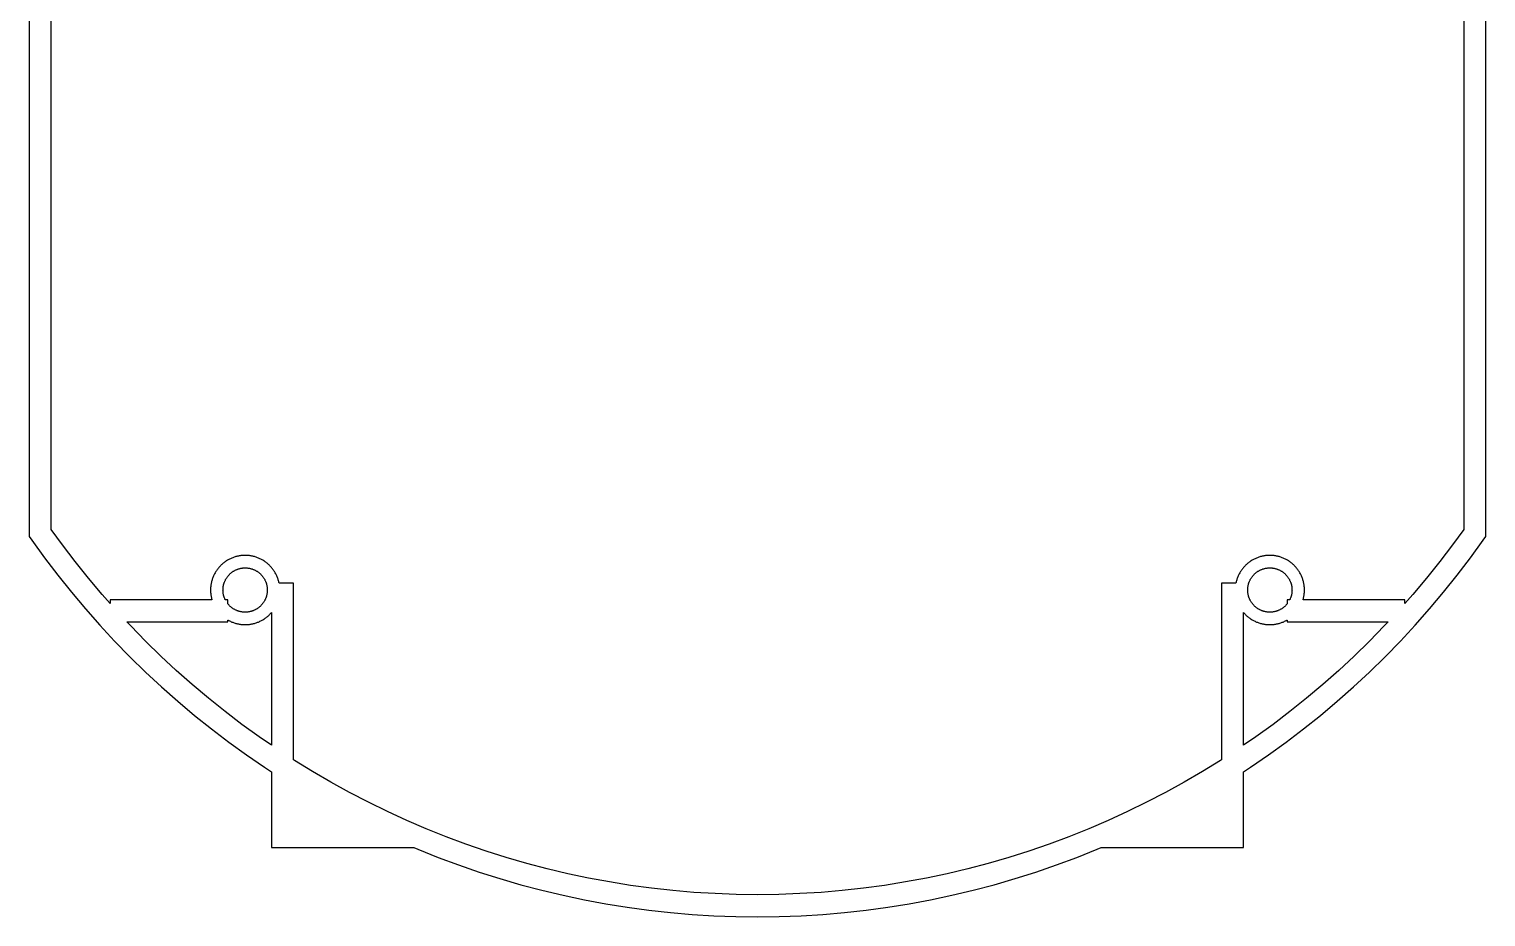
# Model space of a CAD drawing. Header units: metres. Extents: x -53 to 53, y -64 to 64.
# Drawn here: x -52.6 to 52.6, y -64.1 to 0 of the extents above; entities that cross this region are included whole.
import ezdxf

# ---------------------------------------------------------------- set-up
doc = ezdxf.new("R2010")
doc.units = ezdxf.units.M

msp = doc.modelspace()

# ---------------------------------------------------------------- linework, layer by layer
for p, q in [((-52.6, 36.6283), (-52.6, -36.6283)), ((-51, -36.125), (-51, 36.125)), ((51, 36.125), (51, -36.125)), ((52.6, -36.6283), (52.6, 36.6283)), ((-52.6, -36.6283), (-52.4072, -36.9093)), ((-50.2005, -37.2312), (-51, -36.125)), ((51, -36.125), (50.2005, -37.2312)), ((52.4072, -36.9093), (52.6, -36.6283)), ((-52.4072, -36.9093), (-51.4856, -38.1843)), ((-49.2717, -38.452), (-50.2005, -37.2312)), ((50.2005, -37.2312), (49.2717, -38.452)), ((51.4856, -38.1843), (52.4072, -36.9093)), ((-51.4856, -38.1843), (-50.533, -39.4363)), ((-48.3131, -39.6496), (-49.2717, -38.452)), ((-38.9325, -38.914), (-38.9709, -38.9619)), ((-38.893, -38.8671), (-38.9325, -38.914)), ((-38.8524, -38.8211), (-38.893, -38.8671)), ((-38.8106, -38.7761), (-38.8524, -38.8211)), ((-38.7678, -38.7322), (-38.8106, -38.7761)), ((-38.7238, -38.6894), (-38.7678, -38.7322)), ((-38.6789, -38.6476), (-38.7238, -38.6894)), ((-38.6329, -38.607), (-38.6789, -38.6476)), ((-38.586, -38.5675), (-38.6329, -38.607)), ((-38.5381, -38.5291), (-38.586, -38.5675)), ((-38.4892, -38.492), (-38.5381, -38.5291)), ((-38.4395, -38.456), (-38.4892, -38.492)), ((-38.3889, -38.4213), (-38.4395, -38.456)), ((-38.3375, -38.3879), (-38.3889, -38.4213)), ((-38.2852, -38.3557), (-38.3375, -38.3879)), ((-38.2322, -38.3248), (-38.2852, -38.3557)), ((-38.1785, -38.2952), (-38.2322, -38.3248)), ((-38.124, -38.2669), (-38.1785, -38.2952)), ((-38.0689, -38.24), (-38.124, -38.2669)), ((-38.0131, -38.2145), (-38.0689, -38.24)), ((-37.9567, -38.1903), (-38.0131, -38.2145)), ((-37.8997, -38.1675), (-37.9567, -38.1903)), ((-37.8422, -38.1461), (-37.8997, -38.1675)), ((-37.7842, -38.1262), (-37.8422, -38.1461)), ((-37.7257, -38.1077), (-37.7842, -38.1262)), ((-37.6668, -38.0906), (-37.7257, -38.1077)), ((-37.6074, -38.0749), (-37.6668, -38.0906)), ((-37.5477, -38.0607), (-37.6074, -38.0749)), ((-37.4877, -38.048), (-37.5477, -38.0607)), ((-37.4274, -38.0368), (-37.4877, -38.048)), ((-37.3668, -38.0271), (-37.4274, -38.0368)), ((-37.306, -38.0188), (-37.3668, -38.0271)), ((-37.3121, -38.9307), (-37.2735, -38.9236)), ((-37.245, -38.012), (-37.306, -38.0188)), ((-37.2735, -38.9236), (-37.2348, -38.9173)), ((-37.1839, -38.0068), (-37.245, -38.012)), ((-37.2348, -38.9173), (-37.1958, -38.912)), ((-37.1958, -38.912), (-37.1568, -38.9077)), ((-37.1227, -38.003), (-37.1839, -38.0068)), ((-37.1568, -38.9077), (-37.1177, -38.9043)), ((-37.0613, -38.0007), (-37.1227, -38.003)), ((-37.1177, -38.9043), (-37.0785, -38.9019)), ((-37.0785, -38.9019), (-37.0393, -38.9005)), ((-37, -38), (-37.0613, -38.0007)), ((-37.0393, -38.9005), (-37, -38.9)), ((-36.9386, -38.0007), (-37, -38)), ((-37, -38.9), (-36.9607, -38.9005)), ((-36.9607, -38.9005), (-36.9215, -38.9019)), ((-36.8773, -38.003), (-36.9386, -38.0007)), ((-36.9215, -38.9019), (-36.8823, -38.9043)), ((-36.8823, -38.9043), (-36.8432, -38.9077)), ((-36.8161, -38.0068), (-36.8773, -38.003)), ((-36.8432, -38.9077), (-36.8041, -38.912)), ((-36.755, -38.012), (-36.8161, -38.0068)), ((-36.8041, -38.912), (-36.7652, -38.9173)), ((-36.7652, -38.9173), (-36.7265, -38.9236)), ((-36.694, -38.0188), (-36.755, -38.012)), ((-36.7265, -38.9236), (-36.6879, -38.9307)), ((-36.6332, -38.0271), (-36.694, -38.0188)), ((-36.5726, -38.0368), (-36.6332, -38.0271)), ((-36.5123, -38.048), (-36.5726, -38.0368)), ((-36.4522, -38.0607), (-36.5123, -38.048)), ((-36.3925, -38.0749), (-36.4522, -38.0607)), ((-36.3332, -38.0906), (-36.3925, -38.0749)), ((-36.2743, -38.1077), (-36.3332, -38.0906)), ((-36.2158, -38.1262), (-36.2743, -38.1077)), ((-36.1578, -38.1461), (-36.2158, -38.1262)), ((-36.1003, -38.1675), (-36.1578, -38.1461)), ((-36.0433, -38.1903), (-36.1003, -38.1675)), ((-35.9869, -38.2145), (-36.0433, -38.1903)), ((-35.9311, -38.24), (-35.9869, -38.2145)), ((-35.876, -38.2669), (-35.9311, -38.24)), ((-35.8215, -38.2952), (-35.876, -38.2669)), ((-35.7677, -38.3248), (-35.8215, -38.2952)), ((-35.7147, -38.3557), (-35.7677, -38.3248)), ((-35.6625, -38.3879), (-35.7147, -38.3557)), ((-35.6111, -38.4213), (-35.6625, -38.3879)), ((-35.5605, -38.456), (-35.6111, -38.4213)), ((-35.5107, -38.492), (-35.5605, -38.456)), ((-35.4619, -38.5291), (-35.5107, -38.492)), ((-35.414, -38.5675), (-35.4619, -38.5291)), ((-35.3671, -38.607), (-35.414, -38.5675)), ((-35.3211, -38.6476), (-35.3671, -38.607)), ((-35.2761, -38.6894), (-35.3211, -38.6476)), ((-35.2322, -38.7322), (-35.2761, -38.6894)), ((-35.1894, -38.7761), (-35.2322, -38.7322)), ((-35.1476, -38.8211), (-35.1894, -38.7761)), ((-35.107, -38.8671), (-35.1476, -38.8211)), ((-35.0675, -38.914), (-35.107, -38.8671)), ((-35.0291, -38.9619), (-35.0675, -38.914)), ((35.0675, -38.914), (35.0291, -38.9619)), ((35.107, -38.8671), (35.0675, -38.914)), ((35.1476, -38.8211), (35.107, -38.8671)), ((35.1894, -38.7761), (35.1476, -38.8211)), ((35.2322, -38.7322), (35.1894, -38.7761)), ((35.2761, -38.6894), (35.2322, -38.7322)), ((35.3211, -38.6476), (35.2761, -38.6894)), ((35.3671, -38.607), (35.3211, -38.6476)), ((35.414, -38.5675), (35.3671, -38.607)), ((35.4619, -38.5291), (35.414, -38.5675)), ((35.5107, -38.492), (35.4619, -38.5291)), ((35.5605, -38.456), (35.5107, -38.492)), ((35.6111, -38.4213), (35.5605, -38.456)), ((35.6625, -38.3879), (35.6111, -38.4213)), ((35.7147, -38.3557), (35.6625, -38.3879)), ((35.7677, -38.3248), (35.7147, -38.3557)), ((35.8215, -38.2952), (35.7677, -38.3248)), ((35.876, -38.2669), (35.8215, -38.2952)), ((35.9311, -38.24), (35.876, -38.2669)), ((35.9869, -38.2145), (35.9311, -38.24)), ((36.0433, -38.1903), (35.9869, -38.2145)), ((36.1003, -38.1675), (36.0433, -38.1903)), ((36.1578, -38.1461), (36.1003, -38.1675)), ((36.2158, -38.1262), (36.1578, -38.1461)), ((36.2743, -38.1077), (36.2158, -38.1262)), ((36.3332, -38.0906), (36.2743, -38.1077)), ((36.3925, -38.0749), (36.3332, -38.0906)), ((36.4522, -38.0607), (36.3925, -38.0749)), ((36.5123, -38.048), (36.4522, -38.0607)), ((36.5726, -38.0368), (36.5123, -38.048)), ((36.6332, -38.0271), (36.5726, -38.0368)), ((36.694, -38.0188), (36.6332, -38.0271)), ((36.6879, -38.9307), (36.7265, -38.9236)), ((36.755, -38.012), (36.694, -38.0188)), ((36.7265, -38.9236), (36.7652, -38.9173)), ((36.8161, -38.0068), (36.755, -38.012)), ((36.7652, -38.9173), (36.8041, -38.912)), ((36.8041, -38.912), (36.8432, -38.9077)), ((36.8773, -38.003), (36.8161, -38.0068)), ((36.8432, -38.9077), (36.8823, -38.9043)), ((36.9386, -38.0007), (36.8773, -38.003)), ((36.8823, -38.9043), (36.9215, -38.9019)), ((36.9215, -38.9019), (36.9607, -38.9005)), ((37, -38), (36.9386, -38.0007)), ((36.9607, -38.9005), (37, -38.9)), ((37.0613, -38.0007), (37, -38)), ((37, -38.9), (37.0393, -38.9005)), ((37.0393, -38.9005), (37.0785, -38.9019)), ((37.1227, -38.003), (37.0613, -38.0007)), ((37.0785, -38.9019), (37.1177, -38.9043)), ((37.1177, -38.9043), (37.1568, -38.9077)), ((37.1839, -38.0068), (37.1227, -38.003)), ((37.1568, -38.9077), (37.1958, -38.912)), ((37.245, -38.012), (37.1839, -38.0068)), ((37.1958, -38.912), (37.2348, -38.9173)), ((37.2348, -38.9173), (37.2735, -38.9236)), ((37.306, -38.0188), (37.245, -38.012)), ((37.2735, -38.9236), (37.3121, -38.9307)), ((37.3668, -38.0271), (37.306, -38.0188)), ((37.4274, -38.0368), (37.3668, -38.0271)), ((37.4877, -38.048), (37.4274, -38.0368)), ((37.5477, -38.0607), (37.4877, -38.048)), ((37.6074, -38.0749), (37.5477, -38.0607)), ((37.6668, -38.0906), (37.6074, -38.0749)), ((37.7257, -38.1077), (37.6668, -38.0906)), ((37.7842, -38.1262), (37.7257, -38.1077)), ((37.8422, -38.1461), (37.7842, -38.1262)), ((37.8997, -38.1675), (37.8422, -38.1461)), ((37.9567, -38.1903), (37.8997, -38.1675)), ((38.0131, -38.2145), (37.9567, -38.1903)), ((38.0689, -38.24), (38.0131, -38.2145)), ((38.124, -38.2669), (38.0689, -38.24)), ((38.1785, -38.2952), (38.124, -38.2669)), ((38.2322, -38.3248), (38.1785, -38.2952)), ((38.2852, -38.3557), (38.2322, -38.3248)), ((38.3375, -38.3879), (38.2852, -38.3557)), ((38.3889, -38.4213), (38.3375, -38.3879)), ((38.4395, -38.456), (38.3889, -38.4213)), ((38.4892, -38.492), (38.4395, -38.456)), ((38.5381, -38.5291), (38.4892, -38.492)), ((38.586, -38.5675), (38.5381, -38.5291)), ((38.6329, -38.607), (38.586, -38.5675)), ((38.6789, -38.6476), (38.6329, -38.607)), ((38.7238, -38.6894), (38.6789, -38.6476)), ((38.7678, -38.7322), (38.7238, -38.6894)), ((38.8106, -38.7761), (38.7678, -38.7322)), ((38.8524, -38.8211), (38.8106, -38.7761)), ((38.893, -38.8671), (38.8524, -38.8211)), ((38.9325, -38.914), (38.893, -38.8671)), ((38.9709, -38.9619), (38.9325, -38.914)), ((49.2717, -38.452), (48.3131, -39.6496)), ((50.533, -39.4363), (51.4856, -38.1843)), ((-50.533, -39.4363), (-49.55, -40.6646)), ((-47.3255, -40.8233), (-48.3131, -39.6496)), ((-39.4393, -39.9522), (-39.452, -40.0123)), ((-39.4251, -39.8925), (-39.4393, -39.9522)), ((-39.4094, -39.8332), (-39.4251, -39.8925)), ((-39.3923, -39.7743), (-39.4094, -39.8332)), ((-39.3738, -39.7158), (-39.3923, -39.7743)), ((-39.3539, -39.6578), (-39.3738, -39.7158)), ((-39.3325, -39.6003), (-39.3539, -39.6578)), ((-39.3097, -39.5433), (-39.3325, -39.6003)), ((-39.2855, -39.4869), (-39.3097, -39.5433)), ((-39.26, -39.4311), (-39.2855, -39.4869)), ((-39.233, -39.376), (-39.26, -39.4311)), ((-39.2048, -39.3215), (-39.233, -39.376)), ((-39.1752, -39.2677), (-39.2048, -39.3215)), ((-39.1443, -39.2147), (-39.1752, -39.2677)), ((-39.1121, -39.1625), (-39.1443, -39.2147)), ((-39.0787, -39.1111), (-39.1121, -39.1625)), ((-39.044, -39.0605), (-39.0787, -39.1111)), ((-39.008, -39.0107), (-39.044, -39.0605)), ((-38.9709, -38.9619), (-39.008, -39.0107)), ((-38.5192, -39.9981), (-38.5065, -39.961)), ((-38.5065, -39.961), (-38.4928, -39.9242)), ((-38.4928, -39.9242), (-38.4782, -39.8877)), ((-38.4782, -39.8877), (-38.4627, -39.8516)), ((-38.4627, -39.8516), (-38.4464, -39.8159)), ((-38.4464, -39.8159), (-38.4292, -39.7806)), ((-38.4292, -39.7806), (-38.4111, -39.7458)), ((-38.4111, -39.7458), (-38.3921, -39.7114)), ((-38.3921, -39.7114), (-38.3724, -39.6774)), ((-38.3724, -39.6774), (-38.3518, -39.644)), ((-38.3518, -39.644), (-38.3304, -39.6111)), ((-38.3304, -39.6111), (-38.3081, -39.5787)), ((-38.3081, -39.5787), (-38.2851, -39.5469)), ((-38.2851, -39.5469), (-38.2614, -39.5156)), ((-38.2614, -39.5156), (-38.2368, -39.485)), ((-38.2368, -39.485), (-38.2115, -39.4549)), ((-38.2115, -39.4549), (-38.1855, -39.4255)), ((-38.1855, -39.4255), (-38.1588, -39.3967)), ((-38.1588, -39.3967), (-38.1314, -39.3686)), ((-38.1314, -39.3686), (-38.1033, -39.3412)), ((-38.1033, -39.3412), (-38.0745, -39.3145)), ((-38.0745, -39.3145), (-38.0451, -39.2885)), ((-38.0451, -39.2885), (-38.015, -39.2632)), ((-38.015, -39.2632), (-37.9844, -39.2386)), ((-37.9844, -39.2386), (-37.9531, -39.2149)), ((-37.9531, -39.2149), (-37.9213, -39.1919)), ((-37.9213, -39.1919), (-37.8889, -39.1696)), ((-37.8889, -39.1696), (-37.856, -39.1482)), ((-37.856, -39.1482), (-37.8226, -39.1276)), ((-37.8226, -39.1276), (-37.7886, -39.1078)), ((-37.7886, -39.1078), (-37.7542, -39.0889)), ((-37.7542, -39.0889), (-37.7194, -39.0708)), ((-37.7194, -39.0708), (-37.6841, -39.0536)), ((-37.6841, -39.0536), (-37.6484, -39.0373)), ((-37.6484, -39.0373), (-37.6123, -39.0218)), ((-37.6123, -39.0218), (-37.5758, -39.0072)), ((-37.5758, -39.0072), (-37.539, -38.9935)), ((-37.539, -38.9935), (-37.5019, -38.9807)), ((-37.5019, -38.9807), (-37.4644, -38.9689)), ((-37.4644, -38.9689), (-37.4267, -38.9579)), ((-37.4267, -38.9579), (-37.3888, -38.948)), ((-37.3888, -38.948), (-37.3506, -38.9389)), ((-37.3506, -38.9389), (-37.3121, -38.9307)), ((-36.6879, -38.9307), (-36.6494, -38.9389)), ((-36.6494, -38.9389), (-36.6112, -38.948)), ((-36.6112, -38.948), (-36.5733, -38.9579)), ((-36.5733, -38.9579), (-36.5355, -38.9689)), ((-36.5355, -38.9689), (-36.4981, -38.9807)), ((-36.4981, -38.9807), (-36.461, -38.9935)), ((-36.461, -38.9935), (-36.4242, -39.0072)), ((-36.4242, -39.0072), (-36.3877, -39.0218)), ((-36.3877, -39.0218), (-36.3516, -39.0373)), ((-36.3516, -39.0373), (-36.3159, -39.0536)), ((-36.3159, -39.0536), (-36.2806, -39.0708)), ((-36.2806, -39.0708), (-36.2458, -39.0889)), ((-36.2458, -39.0889), (-36.2114, -39.1078)), ((-36.2114, -39.1078), (-36.1774, -39.1276)), ((-36.1774, -39.1276), (-36.144, -39.1482)), ((-36.144, -39.1482), (-36.1111, -39.1696)), ((-36.1111, -39.1696), (-36.0787, -39.1919)), ((-36.0787, -39.1919), (-36.0469, -39.2149)), ((-36.0469, -39.2149), (-36.0156, -39.2386)), ((-36.0156, -39.2386), (-35.985, -39.2632)), ((-35.985, -39.2632), (-35.9549, -39.2885)), ((-35.9549, -39.2885), (-35.9255, -39.3145)), ((-35.9255, -39.3145), (-35.8967, -39.3412)), ((-35.8967, -39.3412), (-35.8686, -39.3686)), ((-35.8686, -39.3686), (-35.8412, -39.3967)), ((-35.8412, -39.3967), (-35.8145, -39.4255)), ((-35.8145, -39.4255), (-35.7885, -39.4549)), ((-35.7885, -39.4549), (-35.7632, -39.485)), ((-35.7632, -39.485), (-35.7386, -39.5156)), ((-35.7386, -39.5156), (-35.7149, -39.5469)), ((-35.7149, -39.5469), (-35.6919, -39.5787)), ((-35.6919, -39.5787), (-35.6696, -39.6111)), ((-35.6696, -39.6111), (-35.6482, -39.644)), ((-35.6482, -39.644), (-35.6276, -39.6774)), ((-35.6276, -39.6774), (-35.6078, -39.7114)), ((-35.6078, -39.7114), (-35.5889, -39.7458)), ((-35.5889, -39.7458), (-35.5708, -39.7806)), ((-35.5708, -39.7806), (-35.5536, -39.8159)), ((-35.5536, -39.8159), (-35.5373, -39.8516)), ((-35.5373, -39.8516), (-35.5218, -39.8877)), ((-35.5218, -39.8877), (-35.5072, -39.9242)), ((-35.5072, -39.9242), (-35.4935, -39.961)), ((-35.4935, -39.961), (-35.4807, -39.9981)), ((-34.992, -39.0107), (-35.0291, -38.9619)), ((-34.956, -39.0605), (-34.992, -39.0107)), ((-34.9213, -39.1111), (-34.956, -39.0605)), ((-34.8879, -39.1625), (-34.9213, -39.1111)), ((-34.8557, -39.2147), (-34.8879, -39.1625)), ((-34.8248, -39.2677), (-34.8557, -39.2147)), ((-34.7952, -39.3215), (-34.8248, -39.2677)), ((-34.7669, -39.376), (-34.7952, -39.3215)), ((-34.74, -39.4311), (-34.7669, -39.376)), ((-34.7145, -39.4869), (-34.74, -39.4311)), ((-34.6903, -39.5433), (-34.7145, -39.4869)), ((-34.6675, -39.6003), (-34.6903, -39.5433)), ((-34.6461, -39.6578), (-34.6675, -39.6003)), ((-34.6262, -39.7158), (-34.6461, -39.6578)), ((-34.6077, -39.7743), (-34.6262, -39.7158)), ((-34.5906, -39.8332), (-34.6077, -39.7743)), ((-34.5749, -39.8925), (-34.5906, -39.8332)), ((-34.5607, -39.9522), (-34.5749, -39.8925)), ((-34.5506, -40), (-34.5607, -39.9522)), ((34.5607, -39.9522), (34.5506, -40)), ((34.5749, -39.8925), (34.5607, -39.9522)), ((34.5906, -39.8332), (34.5749, -39.8925)), ((34.6077, -39.7743), (34.5906, -39.8332)), ((34.6262, -39.7158), (34.6077, -39.7743)), ((34.6461, -39.6578), (34.6262, -39.7158)), ((34.6675, -39.6003), (34.6461, -39.6578)), ((34.6903, -39.5433), (34.6675, -39.6003)), ((34.7145, -39.4869), (34.6903, -39.5433)), ((34.74, -39.4311), (34.7145, -39.4869)), ((34.7669, -39.376), (34.74, -39.4311)), ((34.7952, -39.3215), (34.7669, -39.376)), ((34.8248, -39.2677), (34.7952, -39.3215)), ((34.8557, -39.2147), (34.8248, -39.2677)), ((34.8879, -39.1625), (34.8557, -39.2147)), ((34.9213, -39.1111), (34.8879, -39.1625)), ((34.956, -39.0605), (34.9213, -39.1111)), ((34.992, -39.0107), (34.956, -39.0605)), ((35.0291, -38.9619), (34.992, -39.0107)), ((35.4807, -39.9981), (35.4935, -39.961)), ((35.4935, -39.961), (35.5072, -39.9242)), ((35.5072, -39.9242), (35.5218, -39.8877)), ((35.5218, -39.8877), (35.5373, -39.8516)), ((35.5373, -39.8516), (35.5536, -39.8159)), ((35.5536, -39.8159), (35.5708, -39.7806)), ((35.5708, -39.7806), (35.5889, -39.7458)), ((35.5889, -39.7458), (35.6078, -39.7114)), ((35.6078, -39.7114), (35.6276, -39.6774)), ((35.6276, -39.6774), (35.6482, -39.644)), ((35.6482, -39.644), (35.6696, -39.6111)), ((35.6696, -39.6111), (35.6919, -39.5787)), ((35.6919, -39.5787), (35.7149, -39.5469)), ((35.7149, -39.5469), (35.7386, -39.5156)), ((35.7386, -39.5156), (35.7632, -39.485)), ((35.7632, -39.485), (35.7885, -39.4549)), ((35.7885, -39.4549), (35.8145, -39.4255)), ((35.8145, -39.4255), (35.8412, -39.3967)), ((35.8412, -39.3967), (35.8686, -39.3686)), ((35.8686, -39.3686), (35.8967, -39.3412)), ((35.8967, -39.3412), (35.9255, -39.3145)), ((35.9255, -39.3145), (35.9549, -39.2885)), ((35.9549, -39.2885), (35.985, -39.2632)), ((35.985, -39.2632), (36.0156, -39.2386)), ((36.0156, -39.2386), (36.0469, -39.2149)), ((36.0469, -39.2149), (36.0787, -39.1919)), ((36.0787, -39.1919), (36.1111, -39.1696)), ((36.1111, -39.1696), (36.144, -39.1482)), ((36.144, -39.1482), (36.1774, -39.1276)), ((36.1774, -39.1276), (36.2114, -39.1078)), ((36.2114, -39.1078), (36.2458, -39.0889)), ((36.2458, -39.0889), (36.2806, -39.0708)), ((36.2806, -39.0708), (36.3159, -39.0536)), ((36.3159, -39.0536), (36.3516, -39.0373)), ((36.3516, -39.0373), (36.3877, -39.0218)), ((36.3877, -39.0218), (36.4242, -39.0072)), ((36.4242, -39.0072), (36.461, -38.9935)), ((36.461, -38.9935), (36.4981, -38.9807)), ((36.4981, -38.9807), (36.5355, -38.9689)), ((36.5355, -38.9689), (36.5733, -38.9579)), ((36.5733, -38.9579), (36.6112, -38.948)), ((36.6112, -38.948), (36.6494, -38.9389)), ((36.6494, -38.9389), (36.6879, -38.9307)), ((37.3121, -38.9307), (37.3506, -38.9389)), ((37.3506, -38.9389), (37.3888, -38.948)), ((37.3888, -38.948), (37.4267, -38.9579)), ((37.4267, -38.9579), (37.4644, -38.9689)), ((37.4644, -38.9689), (37.5019, -38.9807)), ((37.5019, -38.9807), (37.539, -38.9935)), ((37.539, -38.9935), (37.5758, -39.0072)), ((37.5758, -39.0072), (37.6123, -39.0218)), ((37.6123, -39.0218), (37.6484, -39.0373)), ((37.6484, -39.0373), (37.6841, -39.0536)), ((37.6841, -39.0536), (37.7194, -39.0708)), ((37.7194, -39.0708), (37.7542, -39.0889)), ((37.7542, -39.0889), (37.7886, -39.1078)), ((37.7886, -39.1078), (37.8226, -39.1276)), ((37.8226, -39.1276), (37.856, -39.1482)), ((37.856, -39.1482), (37.8889, -39.1696)), ((37.8889, -39.1696), (37.9213, -39.1919)), ((37.9213, -39.1919), (37.9531, -39.2149)), ((37.9531, -39.2149), (37.9844, -39.2386)), ((37.9844, -39.2386), (38.015, -39.2632)), ((38.015, -39.2632), (38.0451, -39.2885)), ((38.0451, -39.2885), (38.0745, -39.3145)), ((38.0745, -39.3145), (38.1033, -39.3412)), ((38.1033, -39.3412), (38.1314, -39.3686)), ((38.1314, -39.3686), (38.1588, -39.3967)), ((38.1588, -39.3967), (38.1855, -39.4255)), ((38.1855, -39.4255), (38.2115, -39.4549)), ((38.2115, -39.4549), (38.2368, -39.485)), ((38.2368, -39.485), (38.2614, -39.5156)), ((38.2614, -39.5156), (38.2851, -39.5469)), ((38.2851, -39.5469), (38.3081, -39.5787)), ((38.3081, -39.5787), (38.3304, -39.6111)), ((38.3304, -39.6111), (38.3518, -39.644)), ((38.3518, -39.644), (38.3724, -39.6774)), ((38.3724, -39.6774), (38.3921, -39.7114)), ((38.3921, -39.7114), (38.4111, -39.7458)), ((38.4111, -39.7458), (38.4292, -39.7806)), ((38.4292, -39.7806), (38.4464, -39.8159)), ((38.4464, -39.8159), (38.4627, -39.8516)), ((38.4627, -39.8516), (38.4782, -39.8877)), ((38.4782, -39.8877), (38.4928, -39.9242)), ((38.4928, -39.9242), (38.5065, -39.961)), ((38.5065, -39.961), (38.5192, -39.9981)), ((39.008, -39.0107), (38.9709, -38.9619)), ((39.044, -39.0605), (39.008, -39.0107)), ((39.0787, -39.1111), (39.044, -39.0605)), ((39.1121, -39.1625), (39.0787, -39.1111)), ((39.1443, -39.2147), (39.1121, -39.1625)), ((39.1752, -39.2677), (39.1443, -39.2147)), ((39.2048, -39.3215), (39.1752, -39.2677)), ((39.233, -39.376), (39.2048, -39.3215)), ((39.26, -39.4311), (39.233, -39.376)), ((39.2855, -39.4869), (39.26, -39.4311)), ((39.3097, -39.5433), (39.2855, -39.4869)), ((39.3325, -39.6003), (39.3097, -39.5433)), ((39.3539, -39.6578), (39.3325, -39.6003)), ((39.3738, -39.7158), (39.3539, -39.6578)), ((39.3923, -39.7743), (39.3738, -39.7158)), ((39.4094, -39.8332), (39.3923, -39.7743)), ((39.4251, -39.8925), (39.4094, -39.8332)), ((39.4393, -39.9522), (39.4251, -39.8925)), ((39.452, -40.0123), (39.4393, -39.9522)), ((48.3131, -39.6496), (47.3255, -40.8233)), ((49.55, -40.6646), (50.533, -39.4363)), ((-49.55, -40.6646), (-48.5371, -41.8684)), ((-46.75, -41.4742), (-47.3255, -40.8233)), ((-39.4992, -40.4386), (-39.5, -40.5)), ((-39.5, -40.5), (-39.4992, -40.5613)), ((-39.497, -40.3773), (-39.4992, -40.4386)), ((-39.4992, -40.5613), (-39.497, -40.6227)), ((-39.4932, -40.3161), (-39.497, -40.3773)), ((-39.497, -40.6227), (-39.4932, -40.6839)), ((-39.488, -40.255), (-39.4932, -40.3161)), ((-39.4932, -40.6839), (-39.488, -40.745)), ((-39.4812, -40.194), (-39.488, -40.255)), ((-39.488, -40.745), (-39.4812, -40.806)), ((-39.4729, -40.1332), (-39.4812, -40.194)), ((-39.4812, -40.806), (-39.4729, -40.8668)), ((-39.4632, -40.0726), (-39.4729, -40.1332)), ((-39.4729, -40.8668), (-39.4632, -40.9274)), ((-39.452, -40.0123), (-39.4632, -40.0726)), ((-39.4632, -40.9274), (-39.452, -40.9877)), ((-39.452, -40.9877), (-39.4393, -41.0477)), ((-38.6, -40.5), (-38.5995, -40.4607)), ((-38.5995, -40.5393), (-38.6, -40.5)), ((-38.5995, -40.4607), (-38.5981, -40.4215)), ((-38.5981, -40.5785), (-38.5995, -40.5393)), ((-38.5981, -40.4215), (-38.5957, -40.3823)), ((-38.5957, -40.6177), (-38.5981, -40.5785)), ((-38.5957, -40.3823), (-38.5923, -40.3432)), ((-38.5923, -40.6568), (-38.5957, -40.6177)), ((-38.5923, -40.3432), (-38.588, -40.3041)), ((-38.588, -40.6958), (-38.5923, -40.6568)), ((-38.588, -40.3041), (-38.5827, -40.2652)), ((-38.5827, -40.7348), (-38.588, -40.6958)), ((-38.5827, -40.2652), (-38.5764, -40.2265)), ((-38.5764, -40.7735), (-38.5827, -40.7348)), ((-38.5764, -40.2265), (-38.5692, -40.1879)), ((-38.5692, -40.8121), (-38.5764, -40.7735)), ((-38.5692, -40.1879), (-38.5611, -40.1494)), ((-38.5611, -40.8506), (-38.5692, -40.8121)), ((-38.5611, -40.1494), (-38.552, -40.1112)), ((-38.552, -40.8888), (-38.5611, -40.8506)), ((-38.552, -40.1112), (-38.542, -40.0733)), ((-38.542, -40.9267), (-38.552, -40.8888)), ((-38.542, -40.0733), (-38.5311, -40.0355)), ((-38.5311, -40.9644), (-38.542, -40.9267)), ((-38.5311, -40.0355), (-38.5192, -39.9981)), ((-38.5192, -41.0019), (-38.5311, -40.9644)), ((-38.5065, -41.039), (-38.5192, -41.0019)), ((-35.4807, -41.0019), (-35.4935, -41.039)), ((-35.4807, -39.9981), (-35.4689, -40.0355)), ((-35.4689, -40.9644), (-35.4807, -41.0019)), ((-35.4689, -40.0355), (-35.4579, -40.0733)), ((-35.4579, -40.9267), (-35.4689, -40.9644)), ((-35.4579, -40.0733), (-35.448, -40.1112)), ((-35.448, -40.8888), (-35.4579, -40.9267)), ((-35.448, -40.1112), (-35.4389, -40.1494)), ((-35.4389, -40.8506), (-35.448, -40.8888)), ((-35.4389, -40.1494), (-35.4307, -40.1879)), ((-35.4307, -40.8121), (-35.4389, -40.8506)), ((-35.4307, -40.1879), (-35.4236, -40.2265)), ((-35.4236, -40.7735), (-35.4307, -40.8121)), ((-35.4236, -40.2265), (-35.4173, -40.2652)), ((-35.4173, -40.7348), (-35.4236, -40.7735)), ((-35.4173, -40.2652), (-35.412, -40.3041)), ((-35.412, -40.6958), (-35.4173, -40.7348)), ((-35.412, -40.3041), (-35.4077, -40.3432)), ((-35.4077, -40.6568), (-35.412, -40.6958)), ((-35.4077, -40.3432), (-35.4043, -40.3823)), ((-35.4043, -40.6177), (-35.4077, -40.6568)), ((-35.4043, -40.3823), (-35.4019, -40.4215)), ((-35.4019, -40.5785), (-35.4043, -40.6177)), ((-35.4019, -40.4215), (-35.4005, -40.4607)), ((-35.4005, -40.5393), (-35.4019, -40.5785)), ((-35.4005, -40.4607), (-35.4, -40.5)), ((-35.4, -40.5), (-35.4005, -40.5393)), ((-33.5, -40), (-34.5506, -40)), ((-33.5, -52.7626), (-33.5, -40)), ((34.5506, -40), (33.5, -40)), ((33.5, -40), (33.5, -52.7626)), ((35.4, -40.5), (35.4005, -40.4607)), ((35.4005, -40.5393), (35.4, -40.5)), ((35.4005, -40.4607), (35.4019, -40.4215)), ((35.4019, -40.5785), (35.4005, -40.5393)), ((35.4019, -40.4215), (35.4043, -40.3823)), ((35.4043, -40.6177), (35.4019, -40.5785)), ((35.4043, -40.3823), (35.4077, -40.3432)), ((35.4077, -40.6568), (35.4043, -40.6177)), ((35.4077, -40.3432), (35.412, -40.3041)), ((35.412, -40.6958), (35.4077, -40.6568)), ((35.412, -40.3041), (35.4173, -40.2652)), ((35.4173, -40.7348), (35.412, -40.6958)), ((35.4173, -40.2652), (35.4236, -40.2265)), ((35.4236, -40.7735), (35.4173, -40.7348)), ((35.4236, -40.2265), (35.4307, -40.1879)), ((35.4307, -40.8121), (35.4236, -40.7735)), ((35.4307, -40.1879), (35.4389, -40.1494)), ((35.4389, -40.8506), (35.4307, -40.8121)), ((35.4389, -40.1494), (35.448, -40.1112)), ((35.448, -40.8888), (35.4389, -40.8506)), ((35.448, -40.1112), (35.4579, -40.0733)), ((35.4579, -40.9267), (35.448, -40.8888)), ((35.4579, -40.0733), (35.4689, -40.0355)), ((35.4689, -40.9644), (35.4579, -40.9267)), ((35.4689, -40.0355), (35.4807, -39.9981)), ((35.4807, -41.0019), (35.4689, -40.9644)), ((35.4935, -41.039), (35.4807, -41.0019)), ((38.5192, -41.0019), (38.5065, -41.039)), ((38.5192, -39.9981), (38.5311, -40.0355)), ((38.5311, -40.9644), (38.5192, -41.0019)), ((38.5311, -40.0355), (38.542, -40.0733)), ((38.542, -40.9267), (38.5311, -40.9644)), ((38.542, -40.0733), (38.552, -40.1112)), ((38.552, -40.8888), (38.542, -40.9267)), ((38.552, -40.1112), (38.5611, -40.1494)), ((38.5611, -40.8506), (38.552, -40.8888)), ((38.5611, -40.1494), (38.5692, -40.1879)), ((38.5692, -40.8121), (38.5611, -40.8506)), ((38.5692, -40.1879), (38.5764, -40.2265)), ((38.5764, -40.7735), (38.5692, -40.8121)), ((38.5764, -40.2265), (38.5827, -40.2652)), ((38.5827, -40.7348), (38.5764, -40.7735)), ((38.5827, -40.2652), (38.588, -40.3041)), ((38.588, -40.6958), (38.5827, -40.7348)), ((38.588, -40.3041), (38.5923, -40.3432)), ((38.5923, -40.6568), (38.588, -40.6958)), ((38.5923, -40.3432), (38.5957, -40.3823)), ((38.5957, -40.6177), (38.5923, -40.6568)), ((38.5957, -40.3823), (38.5981, -40.4215)), ((38.5981, -40.5785), (38.5957, -40.6177)), ((38.5981, -40.4215), (38.5995, -40.4607)), ((38.5995, -40.5393), (38.5981, -40.5785)), ((38.5995, -40.4607), (38.6, -40.5)), ((38.6, -40.5), (38.5995, -40.5393)), ((39.4393, -41.0477), (39.452, -40.9877)), ((39.4632, -40.0726), (39.452, -40.0123)), ((39.452, -40.9877), (39.4632, -40.9274)), ((39.4729, -40.1332), (39.4632, -40.0726)), ((39.4632, -40.9274), (39.4729, -40.8668)), ((39.4812, -40.194), (39.4729, -40.1332)), ((39.4729, -40.8668), (39.4812, -40.806)), ((39.488, -40.255), (39.4812, -40.194)), ((39.4812, -40.806), (39.488, -40.745)), ((39.4932, -40.3161), (39.488, -40.255)), ((39.488, -40.745), (39.4932, -40.6839)), ((39.497, -40.3773), (39.4932, -40.3161)), ((39.4932, -40.6839), (39.497, -40.6227)), ((39.4992, -40.4386), (39.497, -40.3773)), ((39.497, -40.6227), (39.4992, -40.5613)), ((39.5, -40.5), (39.4992, -40.4386)), ((39.4992, -40.5613), (39.5, -40.5)), ((47.3255, -40.8233), (46.75, -41.4742)), ((48.5371, -41.8684), (49.55, -40.6646)), ((-48.5371, -41.8684), (-47.495, -43.0469)), ((-39.3998, -41.2), (-46.75, -41.2)), ((-46.75, -41.2), (-46.75, -41.4742)), ((-39.4393, -41.0477), (-39.4251, -41.1074)), ((-39.4251, -41.1074), (-39.4094, -41.1668)), ((-39.4094, -41.1668), (-39.3998, -41.2)), ((-38.4928, -41.0758), (-38.5065, -41.039)), ((-38.4782, -41.1123), (-38.4928, -41.0758)), ((-38.4627, -41.1484), (-38.4782, -41.1123)), ((-38.4464, -41.1841), (-38.4627, -41.1484)), ((-38.4386, -41.2), (-38.4464, -41.1841)), ((-38.25, -41.2), (-38.4386, -41.2)), ((-38.25, -41.4986), (-38.25, -41.2)), ((-38.2368, -41.515), (-38.25, -41.4986)), ((-38.2115, -41.5451), (-38.2368, -41.515)), ((-38.1855, -41.5745), (-38.2115, -41.5451)), ((-38.1588, -41.6033), (-38.1855, -41.5745)), ((-38.1314, -41.6314), (-38.1588, -41.6033)), ((-38.1033, -41.6588), (-38.1314, -41.6314)), ((-38.0745, -41.6855), (-38.1033, -41.6588)), ((-38.0451, -41.7115), (-38.0745, -41.6855)), ((-38.015, -41.7368), (-38.0451, -41.7115)), ((-37.9844, -41.7614), (-38.015, -41.7368)), ((-37.9531, -41.7851), (-37.9844, -41.7614)), ((-37.9213, -41.8081), (-37.9531, -41.7851)), ((-37.8889, -41.8304), (-37.9213, -41.8081)), ((-37.856, -41.8518), (-37.8889, -41.8304)), ((-37.8226, -41.8724), (-37.856, -41.8518)), ((-37.7886, -41.8921), (-37.8226, -41.8724)), ((-37.7542, -41.9111), (-37.7886, -41.8921)), ((-37.7194, -41.9292), (-37.7542, -41.9111)), ((-37.6841, -41.9464), (-37.7194, -41.9292)), ((-37.6484, -41.9627), (-37.6841, -41.9464)), ((-37.6123, -41.9782), (-37.6484, -41.9627)), ((-37.5758, -41.9928), (-37.6123, -41.9782)), ((-37.539, -42.0065), (-37.5758, -41.9928)), ((-37.5019, -42.0192), (-37.539, -42.0065)), ((-37.4644, -42.0311), (-37.5019, -42.0192)), ((-37.4267, -42.042), (-37.4644, -42.0311)), ((-37.3888, -42.052), (-37.4267, -42.042)), ((-37.3506, -42.0611), (-37.3888, -42.052)), ((-37.3121, -42.0692), (-37.3506, -42.0611)), ((-37.2735, -42.0764), (-37.3121, -42.0692)), ((-37.2348, -42.0827), (-37.2735, -42.0764)), ((-36.7265, -42.0764), (-36.7652, -42.0827)), ((-36.6879, -42.0692), (-36.7265, -42.0764)), ((-36.6494, -42.0611), (-36.6879, -42.0692)), ((-36.6112, -42.052), (-36.6494, -42.0611)), ((-36.5733, -42.042), (-36.6112, -42.052)), ((-36.5355, -42.0311), (-36.5733, -42.042)), ((-36.4981, -42.0192), (-36.5355, -42.0311)), ((-36.461, -42.0065), (-36.4981, -42.0192)), ((-36.4242, -41.9928), (-36.461, -42.0065)), ((-36.3877, -41.9782), (-36.4242, -41.9928)), ((-36.3516, -41.9627), (-36.3877, -41.9782)), ((-36.3159, -41.9464), (-36.3516, -41.9627)), ((-36.2806, -41.9292), (-36.3159, -41.9464)), ((-36.2458, -41.9111), (-36.2806, -41.9292)), ((-36.2114, -41.8921), (-36.2458, -41.9111)), ((-36.1774, -41.8724), (-36.2114, -41.8921)), ((-36.144, -41.8518), (-36.1774, -41.8724)), ((-36.1111, -41.8304), (-36.144, -41.8518)), ((-36.0787, -41.8081), (-36.1111, -41.8304)), ((-36.0469, -41.7851), (-36.0787, -41.8081)), ((-36.0156, -41.7614), (-36.0469, -41.7851)), ((-35.985, -41.7368), (-36.0156, -41.7614)), ((-35.9549, -41.7115), (-35.985, -41.7368)), ((-35.9255, -41.6855), (-35.9549, -41.7115)), ((-35.8967, -41.6588), (-35.9255, -41.6855)), ((-35.8686, -41.6314), (-35.8967, -41.6588)), ((-35.8412, -41.6033), (-35.8686, -41.6314)), ((-35.8145, -41.5745), (-35.8412, -41.6033)), ((-35.7885, -41.5451), (-35.8145, -41.5745)), ((-35.7632, -41.515), (-35.7885, -41.5451)), ((-35.7386, -41.4844), (-35.7632, -41.515)), ((-35.7149, -41.4531), (-35.7386, -41.4844)), ((-35.6919, -41.4213), (-35.7149, -41.4531)), ((-35.6696, -41.3889), (-35.6919, -41.4213)), ((-35.6482, -41.356), (-35.6696, -41.3889)), ((-35.6276, -41.3226), (-35.6482, -41.356)), ((-35.6078, -41.2886), (-35.6276, -41.3226)), ((-35.5889, -41.2542), (-35.6078, -41.2886)), ((-35.5708, -41.2194), (-35.5889, -41.2542)), ((-35.5536, -41.1841), (-35.5708, -41.2194)), ((-35.5373, -41.1484), (-35.5536, -41.1841)), ((-35.5218, -41.1123), (-35.5373, -41.1484)), ((-35.5072, -41.0758), (-35.5218, -41.1123)), ((-35.4935, -41.039), (-35.5072, -41.0758)), ((35.5072, -41.0758), (35.4935, -41.039)), ((35.5218, -41.1123), (35.5072, -41.0758)), ((35.5373, -41.1484), (35.5218, -41.1123)), ((35.5536, -41.1841), (35.5373, -41.1484)), ((35.5708, -41.2194), (35.5536, -41.1841)), ((35.5889, -41.2542), (35.5708, -41.2194)), ((35.6078, -41.2886), (35.5889, -41.2542)), ((35.6276, -41.3226), (35.6078, -41.2886)), ((35.6482, -41.356), (35.6276, -41.3226)), ((35.6696, -41.3889), (35.6482, -41.356)), ((35.6919, -41.4213), (35.6696, -41.3889)), ((35.7149, -41.4531), (35.6919, -41.4213)), ((35.7386, -41.4844), (35.7149, -41.4531)), ((35.7632, -41.515), (35.7386, -41.4844)), ((35.7885, -41.5451), (35.7632, -41.515)), ((35.8145, -41.5745), (35.7885, -41.5451)), ((35.8412, -41.6033), (35.8145, -41.5745)), ((35.8686, -41.6314), (35.8412, -41.6033)), ((35.8967, -41.6588), (35.8686, -41.6314)), ((35.9255, -41.6855), (35.8967, -41.6588)), ((35.9549, -41.7115), (35.9255, -41.6855)), ((35.985, -41.7368), (35.9549, -41.7115)), ((36.0156, -41.7614), (35.985, -41.7368)), ((36.0469, -41.7851), (36.0156, -41.7614)), ((36.0787, -41.8081), (36.0469, -41.7851)), ((36.1111, -41.8304), (36.0787, -41.8081)), ((36.144, -41.8518), (36.1111, -41.8304)), ((36.1774, -41.8724), (36.144, -41.8518)), ((36.2114, -41.8921), (36.1774, -41.8724)), ((36.2458, -41.9111), (36.2114, -41.8921)), ((36.2806, -41.9292), (36.2458, -41.9111)), ((36.3159, -41.9464), (36.2806, -41.9292)), ((36.3516, -41.9627), (36.3159, -41.9464)), ((36.3877, -41.9782), (36.3516, -41.9627)), ((36.4242, -41.9928), (36.3877, -41.9782)), ((36.461, -42.0065), (36.4242, -41.9928)), ((36.4981, -42.0192), (36.461, -42.0065)), ((36.5355, -42.0311), (36.4981, -42.0192)), ((36.5733, -42.042), (36.5355, -42.0311)), ((36.6112, -42.052), (36.5733, -42.042)), ((36.6494, -42.0611), (36.6112, -42.052)), ((36.6879, -42.0692), (36.6494, -42.0611)), ((36.7265, -42.0764), (36.6879, -42.0692)), ((36.7652, -42.0827), (36.7265, -42.0764)), ((37.2735, -42.0764), (37.2348, -42.0827)), ((37.3121, -42.0692), (37.2735, -42.0764)), ((37.3506, -42.0611), (37.3121, -42.0692)), ((37.3888, -42.052), (37.3506, -42.0611)), ((37.4267, -42.042), (37.3888, -42.052)), ((37.4644, -42.0311), (37.4267, -42.042)), ((37.5019, -42.0192), (37.4644, -42.0311)), ((37.539, -42.0065), (37.5019, -42.0192)), ((37.5758, -41.9928), (37.539, -42.0065)), ((37.6123, -41.9782), (37.5758, -41.9928)), ((37.6484, -41.9627), (37.6123, -41.9782)), ((37.6841, -41.9464), (37.6484, -41.9627)), ((37.7194, -41.9292), (37.6841, -41.9464)), ((37.7542, -41.9111), (37.7194, -41.9292)), ((37.7886, -41.8921), (37.7542, -41.9111)), ((37.8226, -41.8724), (37.7886, -41.8921)), ((37.856, -41.8518), (37.8226, -41.8724)), ((37.8889, -41.8304), (37.856, -41.8518)), ((37.9213, -41.8081), (37.8889, -41.8304)), ((37.9531, -41.7851), (37.9213, -41.8081)), ((37.9844, -41.7614), (37.9531, -41.7851)), ((38.015, -41.7368), (37.9844, -41.7614)), ((38.0451, -41.7115), (38.015, -41.7368)), ((38.0745, -41.6855), (38.0451, -41.7115)), ((38.1033, -41.6588), (38.0745, -41.6855)), ((38.1314, -41.6314), (38.1033, -41.6588)), ((38.1588, -41.6033), (38.1314, -41.6314)), ((38.1855, -41.5745), (38.1588, -41.6033)), ((38.2115, -41.5451), (38.1855, -41.5745)), ((38.2368, -41.515), (38.2115, -41.5451)), ((38.25, -41.4986), (38.2368, -41.515)), ((38.4386, -41.2), (38.25, -41.2)), ((38.25, -41.2), (38.25, -41.4986)), ((38.4464, -41.1841), (38.4386, -41.2)), ((38.4627, -41.1484), (38.4464, -41.1841)), ((38.4782, -41.1123), (38.4627, -41.1484)), ((38.4928, -41.0758), (38.4782, -41.1123)), ((38.5065, -41.039), (38.4928, -41.0758)), ((39.3998, -41.2), (39.4094, -41.1668)), ((46.75, -41.2), (39.3998, -41.2)), ((39.4094, -41.1668), (39.4251, -41.1074)), ((39.4251, -41.1074), (39.4393, -41.0477)), ((46.75, -41.4742), (46.75, -41.2)), ((47.495, -43.0469), (48.5371, -41.8684)), ((-47.495, -43.0469), (-46.4242, -44.1995)), ((-45.2654, -43.0963), (-45.5407, -42.8)), ((-45.5407, -42.8), (-38.25, -42.8)), ((-44.1942, -44.1942), (-45.2654, -43.0963)), ((-38.25, -42.8), (-38.25, -42.6649)), ((-38.25, -42.6649), (-38.2322, -42.6752)), ((-38.2322, -42.6752), (-38.1785, -42.7048)), ((-38.1785, -42.7048), (-38.124, -42.733)), ((-38.124, -42.733), (-38.0689, -42.76)), ((-38.0689, -42.76), (-38.0131, -42.7855)), ((-38.0131, -42.7855), (-37.9567, -42.8097)), ((-37.9567, -42.8097), (-37.8997, -42.8325)), ((-37.8997, -42.8325), (-37.8422, -42.8539)), ((-37.8422, -42.8539), (-37.7842, -42.8738)), ((-37.7842, -42.8738), (-37.7257, -42.8923)), ((-37.7257, -42.8923), (-37.6668, -42.9094)), ((-37.6668, -42.9094), (-37.6074, -42.9251)), ((-37.6074, -42.9251), (-37.5477, -42.9393)), ((-37.5477, -42.9393), (-37.4877, -42.952)), ((-37.4877, -42.952), (-37.4274, -42.9632)), ((-37.4274, -42.9632), (-37.3668, -42.9729)), ((-37.3668, -42.9729), (-37.306, -42.9812)), ((-37.306, -42.9812), (-37.245, -42.988)), ((-37.245, -42.988), (-37.1839, -42.9932)), ((-37.1958, -42.088), (-37.2348, -42.0827)), ((-37.1568, -42.0923), (-37.1958, -42.088)), ((-37.1839, -42.9932), (-37.1227, -42.997)), ((-37.1177, -42.0957), (-37.1568, -42.0923)), ((-37.1227, -42.997), (-37.0613, -42.9992)), ((-37.0785, -42.0981), (-37.1177, -42.0957)), ((-37.0393, -42.0995), (-37.0785, -42.0981)), ((-37.0613, -42.9992), (-37, -43)), ((-37, -42.1), (-37.0393, -42.0995)), ((-36.9607, -42.0995), (-37, -42.1)), ((-37, -43), (-36.9386, -42.9992)), ((-36.9215, -42.0981), (-36.9607, -42.0995)), ((-36.9386, -42.9992), (-36.8773, -42.997)), ((-36.8823, -42.0957), (-36.9215, -42.0981)), ((-36.8432, -42.0923), (-36.8823, -42.0957)), ((-36.8773, -42.997), (-36.8161, -42.9932)), ((-36.8041, -42.088), (-36.8432, -42.0923)), ((-36.8161, -42.9932), (-36.755, -42.988)), ((-36.7652, -42.0827), (-36.8041, -42.088)), ((-36.755, -42.988), (-36.694, -42.9812)), ((-36.694, -42.9812), (-36.6332, -42.9729)), ((-36.6332, -42.9729), (-36.5726, -42.9632)), ((-36.5726, -42.9632), (-36.5123, -42.952)), ((-36.5123, -42.952), (-36.4522, -42.9393)), ((-36.4522, -42.9393), (-36.3925, -42.9251)), ((-36.3925, -42.9251), (-36.3332, -42.9094)), ((-36.3332, -42.9094), (-36.2743, -42.8923)), ((-36.2743, -42.8923), (-36.2158, -42.8738)), ((-36.2158, -42.8738), (-36.1578, -42.8539)), ((-36.1578, -42.8539), (-36.1003, -42.8325)), ((-36.1003, -42.8325), (-36.0433, -42.8097)), ((-36.0433, -42.8097), (-35.9869, -42.7855)), ((-35.9869, -42.7855), (-35.9311, -42.76)), ((-35.9311, -42.76), (-35.876, -42.733)), ((-35.876, -42.733), (-35.8215, -42.7048)), ((-35.8215, -42.7048), (-35.7677, -42.6752)), ((-35.7677, -42.6752), (-35.7147, -42.6443)), ((-35.7147, -42.6443), (-35.6625, -42.6121)), ((-35.6625, -42.6121), (-35.6111, -42.5787)), ((-35.6111, -42.5787), (-35.5605, -42.544)), ((-35.5605, -42.544), (-35.5107, -42.508)), ((-35.5107, -42.508), (-35.4619, -42.4709)), ((-35.4619, -42.4709), (-35.414, -42.4325)), ((-35.414, -42.4325), (-35.3671, -42.393)), ((-35.3671, -42.393), (-35.3211, -42.3524)), ((-35.3211, -42.3524), (-35.2761, -42.3106)), ((-35.2761, -42.3106), (-35.2322, -42.2678)), ((-35.2322, -42.2678), (-35.1894, -42.2238)), ((-35.1894, -42.2238), (-35.1476, -42.1789)), ((-35.1476, -42.1789), (-35.107, -42.1329)), ((-35.107, -42.1329), (-35.1, -42.1246)), ((-35.1, -42.1246), (-35.1, -51.7083)), ((35.1, -42.1246), (35.107, -42.1329)), ((35.1, -51.7083), (35.1, -42.1246)), ((35.107, -42.1329), (35.1476, -42.1789)), ((35.1476, -42.1789), (35.1894, -42.2238)), ((35.1894, -42.2238), (35.2322, -42.2678)), ((35.2322, -42.2678), (35.2761, -42.3106)), ((35.2761, -42.3106), (35.3211, -42.3524)), ((35.3211, -42.3524), (35.3671, -42.393)), ((35.3671, -42.393), (35.414, -42.4325)), ((35.414, -42.4325), (35.4619, -42.4709)), ((35.4619, -42.4709), (35.5107, -42.508)), ((35.5107, -42.508), (35.5605, -42.544)), ((35.5605, -42.544), (35.6111, -42.5787)), ((35.6111, -42.5787), (35.6625, -42.6121)), ((35.6625, -42.6121), (35.7147, -42.6443)), ((35.7147, -42.6443), (35.7677, -42.6752)), ((35.7677, -42.6752), (35.8215, -42.7048)), ((35.8215, -42.7048), (35.876, -42.733)), ((35.876, -42.733), (35.9311, -42.76)), ((35.9311, -42.76), (35.9869, -42.7855)), ((35.9869, -42.7855), (36.0433, -42.8097)), ((36.0433, -42.8097), (36.1003, -42.8325)), ((36.1003, -42.8325), (36.1578, -42.8539)), ((36.1578, -42.8539), (36.2158, -42.8738)), ((36.2158, -42.8738), (36.2743, -42.8923)), ((36.2743, -42.8923), (36.3332, -42.9094)), ((36.3332, -42.9094), (36.3925, -42.9251)), ((36.3925, -42.9251), (36.4522, -42.9393)), ((36.4522, -42.9393), (36.5123, -42.952)), ((36.5123, -42.952), (36.5726, -42.9632)), ((36.5726, -42.9632), (36.6332, -42.9729)), ((36.6332, -42.9729), (36.694, -42.9812)), ((36.694, -42.9812), (36.755, -42.988)), ((36.755, -42.988), (36.8161, -42.9932)), ((36.8041, -42.088), (36.7652, -42.0827)), ((36.8432, -42.0923), (36.8041, -42.088)), ((36.8161, -42.9932), (36.8773, -42.997)), ((36.8823, -42.0957), (36.8432, -42.0923)), ((36.8773, -42.997), (36.9386, -42.9992)), ((36.9215, -42.0981), (36.8823, -42.0957)), ((36.9607, -42.0995), (36.9215, -42.0981)), ((36.9386, -42.9992), (37, -43)), ((37, -42.1), (36.9607, -42.0995)), ((37.0393, -42.0995), (37, -42.1)), ((37, -43), (37.0613, -42.9992)), ((37.0785, -42.0981), (37.0393, -42.0995)), ((37.0613, -42.9992), (37.1227, -42.997)), ((37.1177, -42.0957), (37.0785, -42.0981)), ((37.1568, -42.0923), (37.1177, -42.0957)), ((37.1227, -42.997), (37.1839, -42.9932)), ((37.1958, -42.088), (37.1568, -42.0923)), ((37.1839, -42.9932), (37.245, -42.988)), ((37.2348, -42.0827), (37.1958, -42.088)), ((37.245, -42.988), (37.306, -42.9812)), ((37.306, -42.9812), (37.3668, -42.9729)), ((37.3668, -42.9729), (37.4274, -42.9632)), ((37.4274, -42.9632), (37.4877, -42.952)), ((37.4877, -42.952), (37.5477, -42.9393)), ((37.5477, -42.9393), (37.6074, -42.9251)), ((37.6074, -42.9251), (37.6668, -42.9094)), ((37.6668, -42.9094), (37.7257, -42.8923)), ((37.7257, -42.8923), (37.7842, -42.8738)), ((37.7842, -42.8738), (37.8422, -42.8539)), ((37.8422, -42.8539), (37.8997, -42.8325)), ((37.8997, -42.8325), (37.9567, -42.8097)), ((37.9567, -42.8097), (38.0131, -42.7855)), ((38.0131, -42.7855), (38.0689, -42.76)), ((38.0689, -42.76), (38.124, -42.733)), ((38.124, -42.733), (38.1785, -42.7048)), ((38.1785, -42.7048), (38.2322, -42.6752)), ((38.2322, -42.6752), (38.25, -42.6649)), ((38.25, -42.6649), (38.25, -42.8)), ((38.25, -42.8), (45.5407, -42.8)), ((45.2654, -43.0963), (44.1942, -44.1942)), ((45.5407, -42.8), (45.2654, -43.0963)), ((46.4242, -44.1995), (47.495, -43.0469)), ((-46.4242, -44.1995), (-45.3255, -45.3255)), ((-43.0963, -45.2654), (-44.1942, -44.1942)), ((44.1942, -44.1942), (43.0963, -45.2654)), ((45.3255, -45.3255), (46.4242, -44.1995)), ((-45.3255, -45.3255), (-44.1995, -46.4242)), ((-41.9724, -46.3094), (-43.0963, -45.2654)), ((43.0963, -45.2654), (41.9724, -46.3094)), ((44.1995, -46.4242), (45.3255, -45.3255)), ((-44.1995, -46.4242), (-43.0469, -47.495)), ((-40.8233, -47.3255), (-41.9724, -46.3094)), ((-39.6496, -48.3131), (-40.8233, -47.3255)), ((40.8233, -47.3255), (39.6496, -48.3131)), ((41.9724, -46.3094), (40.8233, -47.3255)), ((43.0469, -47.495), (44.1995, -46.4242)), ((-43.0469, -47.495), (-41.8684, -48.5371)), ((-38.452, -49.2717), (-39.6496, -48.3131)), ((39.6496, -48.3131), (38.452, -49.2717)), ((41.8684, -48.5371), (43.0469, -47.495)), ((-41.8684, -48.5371), (-40.6646, -49.55)), ((-37.2312, -50.2005), (-38.452, -49.2717)), ((38.452, -49.2717), (37.2312, -50.2005)), ((40.6646, -49.55), (41.8684, -48.5371)), ((-40.6646, -49.55), (-39.4363, -50.533)), ((-35.988, -51.099), (-37.2312, -50.2005)), ((37.2312, -50.2005), (35.988, -51.099)), ((39.4363, -50.533), (40.6646, -49.55)), ((-39.4363, -50.533), (-38.1843, -51.4856)), ((-38.1843, -51.4856), (-36.9093, -52.4072)), ((-35.1, -51.7083), (-35.988, -51.099)), ((35.988, -51.099), (35.1, -51.7083)), ((36.9093, -52.4072), (38.1843, -51.4856)), ((38.1843, -51.4856), (39.4363, -50.533)), ((-36.9093, -52.4072), (-35.612, -53.2972)), ((35.612, -53.2972), (36.9093, -52.4072)), ((-35.612, -53.2972), (-35.1, -53.6303)), ((-35.1, -53.6303), (-35.1, -59.1)), ((-33.4373, -52.8033), (-33.5, -52.7626)), ((-32.1314, -53.608), (-33.4373, -52.8033)), ((-30.8061, -54.3804), (-32.1314, -53.608)), ((32.1314, -53.608), (30.8061, -54.3804)), ((33.4373, -52.8033), (32.1314, -53.608)), ((33.5, -52.7626), (33.4373, -52.8033)), ((35.1, -53.6303), (35.612, -53.2972)), ((35.1, -59.1), (35.1, -53.6303)), ((-29.4623, -55.1201), (-30.8061, -54.3804)), ((30.8061, -54.3804), (29.4623, -55.1201)), ((-28.1007, -55.8265), (-29.4623, -55.1201)), ((29.4623, -55.1201), (28.1007, -55.8265)), ((-26.7222, -56.4993), (-28.1007, -55.8265)), ((-25.3276, -57.1381), (-26.7222, -56.4993)), ((26.7222, -56.4993), (25.3276, -57.1381)), ((28.1007, -55.8265), (26.7222, -56.4993)), ((-23.9177, -57.7425), (-25.3276, -57.1381)), ((-22.4934, -58.312), (-23.9177, -57.7425)), ((23.9177, -57.7425), (22.4934, -58.312)), ((25.3276, -57.1381), (23.9177, -57.7425)), ((-21.0556, -58.8465), (-22.4934, -58.312)), ((-19.6051, -59.3455), (-21.0556, -58.8465)), ((21.0556, -58.8465), (19.6051, -59.3455)), ((22.4934, -58.312), (21.0556, -58.8465)), ((-35.1, -59.1), (-24.8115, -59.1)), ((-24.8115, -59.1), (-24.53, -59.2207)), ((-24.53, -59.2207), (-23.0693, -59.8048)), ((-23.0693, -59.8048), (-21.5946, -60.353)), ((-18.1428, -59.8088), (-19.6051, -59.3455)), ((-16.6695, -60.236), (-18.1428, -59.8088)), ((18.1428, -59.8088), (16.6695, -60.236)), ((19.6051, -59.3455), (18.1428, -59.8088)), ((21.5946, -60.353), (23.0693, -59.8048)), ((23.0693, -59.8048), (24.53, -59.2207)), ((24.53, -59.2207), (24.8115, -59.1)), ((24.8115, -59.1), (35.1, -59.1)), ((-21.5946, -60.353), (-20.107, -60.8647)), ((-20.107, -60.8647), (-18.6072, -61.3399)), ((-15.1862, -60.627), (-16.6695, -60.236)), ((-13.6938, -60.9814), (-15.1862, -60.627)), ((-12.1931, -61.2991), (-13.6938, -60.9814)), ((13.6938, -60.9814), (12.1931, -61.2991)), ((15.1862, -60.627), (13.6938, -60.9814)), ((16.6695, -60.236), (15.1862, -60.627)), ((18.6072, -61.3399), (20.107, -60.8647)), ((20.107, -60.8647), (21.5946, -60.353)), ((-18.6072, -61.3399), (-17.0963, -61.778)), ((-17.0963, -61.778), (-15.575, -62.179)), ((-10.6851, -61.5798), (-12.1931, -61.2991)), ((-9.1707, -61.8235), (-10.6851, -61.5798)), ((-7.6507, -62.03), (-9.1707, -61.8235)), ((-6.1261, -62.199), (-7.6507, -62.03)), ((7.6507, -62.03), (6.1261, -62.199)), ((9.1707, -61.8235), (7.6507, -62.03)), ((10.6851, -61.5798), (9.1707, -61.8235)), ((12.1931, -61.2991), (10.6851, -61.5798)), ((15.575, -62.179), (17.0963, -61.778)), ((17.0963, -61.778), (18.6072, -61.3399)), ((-15.575, -62.179), (-14.0444, -62.5425)), ((-14.0444, -62.5425), (-12.5053, -62.8683)), ((-12.5053, -62.8683), (-10.9586, -63.1563)), ((-4.5978, -62.3306), (-6.1261, -62.199)), ((-3.0667, -62.4247), (-4.5978, -62.3306)), ((-1.5338, -62.4812), (-3.0667, -62.4247)), ((0, -62.5), (-1.5338, -62.4812)), ((1.5338, -62.4812), (0, -62.5)), ((3.0667, -62.4247), (1.5338, -62.4812)), ((4.5978, -62.3306), (3.0667, -62.4247)), ((6.1261, -62.199), (4.5978, -62.3306)), ((10.9586, -63.1563), (12.5053, -62.8683)), ((12.5053, -62.8683), (14.0444, -62.5425)), ((14.0444, -62.5425), (15.575, -62.179)), ((-10.9586, -63.1563), (-9.4054, -63.4062)), ((-9.4054, -63.4062), (-7.8465, -63.6179)), ((-7.8465, -63.6179), (-6.2829, -63.7913)), ((-6.2829, -63.7913), (-4.7155, -63.9263)), ((-4.7155, -63.9263), (-3.1452, -64.0228)), ((-3.1452, -64.0228), (-1.5731, -64.0807)), ((-1.5731, -64.0807), (0, -64.1)), ((0, -64.1), (1.5731, -64.0807)), ((1.5731, -64.0807), (3.1452, -64.0228)), ((3.1452, -64.0228), (4.7155, -63.9263)), ((4.7155, -63.9263), (6.2829, -63.7913)), ((6.2829, -63.7913), (7.8465, -63.6179)), ((7.8465, -63.6179), (9.4054, -63.4062)), ((9.4054, -63.4062), (10.9586, -63.1563))]:
    msp.add_line(p, q)

doc.saveas('drawing.dxf')
